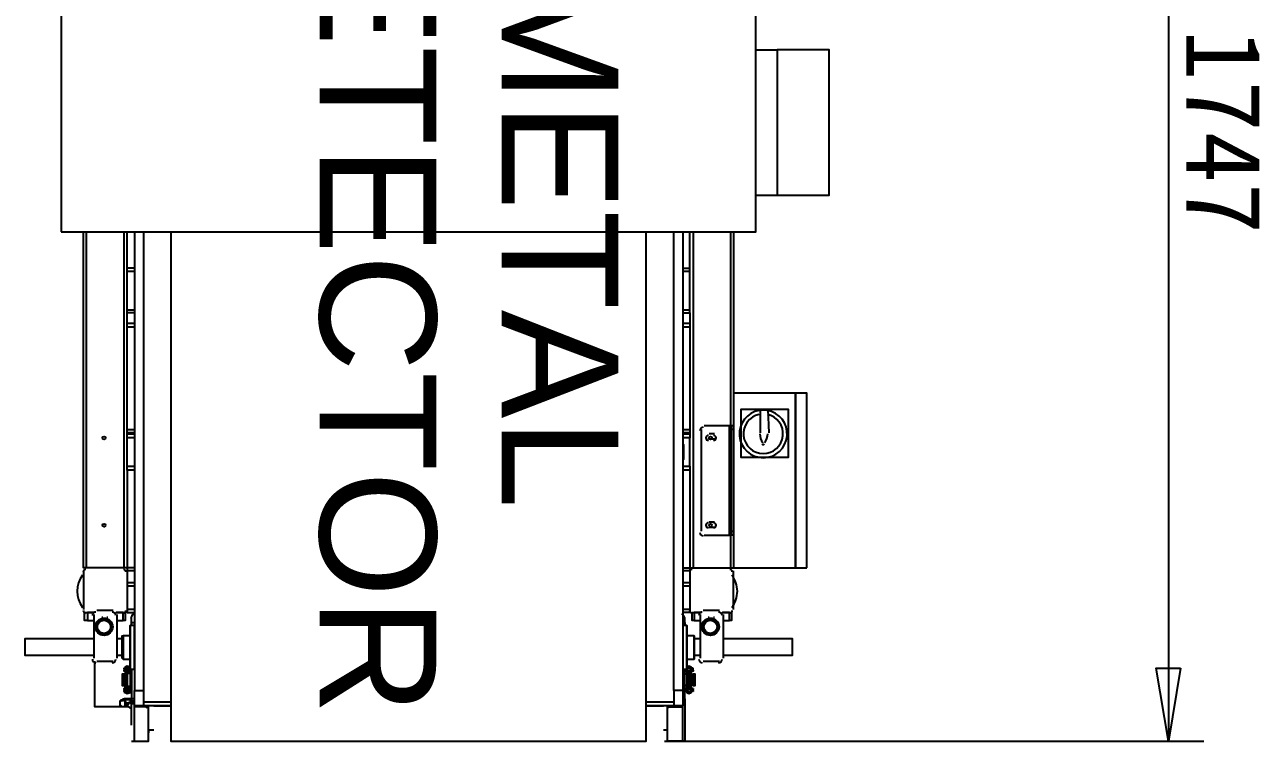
# Model space of a CAD drawing. Header units: millimetres. Extents: x -283029 to -254660, y -24907 to 10674.
# Drawn here: x -279320.2 to -279263.9, y -18471 to -18438.3 of the extents above; entities that cross this region are included whole.
import ezdxf

# ---------------------------------------------------------------- set-up
doc = ezdxf.new("R2010")
doc.units = ezdxf.units.MM
doc.header["$LTSCALE"] = 100
doc.layers.add('PDF2_0', color=2, linetype='Continuous')
doc.layers.add('PDF2_文字', color=4, linetype='Continuous')
doc.styles.add('PDF SimSun', font='SimSun.ttf')
doc.styles.add('PDF TimesNewRomanPSMT', font='arial.ttf')

msp = doc.modelspace()

# ---------------------------------------------------------------- linework, layer by layer
at = {"layer": 'PDF2_0', "color": 3, "lineweight": 25}
for points in [[(-279268.073, -18412.829), (-279268.073, -18416.161), (-279268.073, -18467.664), (-279268.073, -18470.996)], [(-279291.025, -18470.996), (-279266.453, -18470.996)]]:
    msp.add_lwpolyline(points, dxfattribs=at)
at = {"layer": 'PDF2_0', "color": 7, "lineweight": 25}
for points in [[(-279318.511, -18447.766), (-279286.86, -18447.766), (-279286.86, -18437.817), (-279318.511, -18437.817)], [(-279287.878, -18463.083), (-279285.055, -18463.083), (-279285.055, -18455.124), (-279287.878, -18455.124)], [(-279284.546, -18463.083), (-279284.546, -18455.124), (-279285.055, -18455.124), (-279285.055, -18463.083)], [(-279287.554, -18456.928), (-279287.554, -18458.039), (-279286.49, -18458.039), (-279285.379, -18458.039), (-279285.379, -18456.928), (-279285.379, -18455.864), (-279286.49, -18455.864), (-279287.554, -18455.864)], [(-279289.729, -18465.119), (-279289.359, -18465.119), (-279289.683, -18465.119), (-279289.683, -18465.489), (-279289.775, -18465.489), (-279289.775, -18465.119)], [(-279289.683, -18467.201), (-279289.683, -18467.247), (-279289.683, -18466.183)], [(-279315.55, -18467.756), (-279315.55, -18467.803), (-279315.642, -18467.803), (-279315.642, -18467.756)], [(-279315.365, -18467.803), (-279315.365, -18467.756), (-279315.318, -18467.756), (-279315.318, -18467.803)], [(-279289.775, -18467.988), (-279289.821, -18467.988), (-279289.821, -18467.941), (-279289.868, -18467.941), (-279289.821, -18467.941), (-279289.775, -18467.941)], [(-279289.729, -18467.664), (-279289.775, -18467.664), (-279289.775, -18467.71), (-279289.729, -18467.71)], [(-279289.775, -18467.803), (-279289.775, -18467.756), (-279289.729, -18467.756), (-279289.729, -18467.803)], [(-279315.55, -18468.589), (-279315.642, -18468.589), (-279315.642, -18468.636), (-279315.55, -18468.636)], [(-279315.55, -18468.589), (-279315.365, -18468.589), (-279315.365, -18468.636), (-279315.55, -18468.636)], [(-279315.179, -18469.376), (-279315.179, -18468.682), (-279314.763, -18468.682), (-279314.763, -18469.376)], [(-279289.729, -18468.589), (-279289.775, -18468.589), (-279289.775, -18468.636), (-279289.729, -18468.636)], [(-279289.729, -18468.728), (-279289.775, -18468.728), (-279289.775, -18468.682), (-279289.729, -18468.682)]]:
    msp.add_lwpolyline(points, close=True, dxfattribs=at)
for points in [[(-279286.86, -18446.1), (-279285.888, -18446.1), (-279283.528, -18446.1), (-279283.528, -18439.483), (-279285.888, -18439.483)], [(-279286.86, -18439.483), (-279285.888, -18439.483), (-279285.888, -18446.1)], [(-279315.503, -18458.64), (-279315.503, -18463.083), (-279315.642, -18463.083), (-279317.354, -18463.083), (-279317.493, -18463.083), (-279317.493, -18447.766)], [(-279315.179, -18451.468), (-279315.503, -18451.468), (-279315.503, -18451.329), (-279315.503, -18449.571), (-279315.503, -18449.432), (-279315.503, -18447.766)], [(-279315.179, -18447.766), (-279315.179, -18468.682)], [(-279314.763, -18447.766), (-279314.763, -18468.682)], [(-279313.514, -18447.766), (-279313.514, -18470.996), (-279291.857, -18470.996), (-279291.857, -18447.766)], [(-279290.192, -18447.766), (-279290.192, -18468.682), (-279290.192, -18469.376), (-279290.608, -18469.376)], [(-279290.192, -18468.682), (-279290.608, -18468.682), (-279290.608, -18447.766)], [(-279290.192, -18449.432), (-279289.868, -18449.432), (-279289.868, -18447.766)], [(-279287.878, -18447.766), (-279287.878, -18455.124)], [(-279315.179, -18449.432), (-279315.503, -18449.432)], [(-279290.192, -18451.468), (-279289.868, -18451.468), (-279289.868, -18451.329), (-279289.868, -18449.571), (-279289.868, -18449.432)], [(-279315.503, -18456.789), (-279315.503, -18452.116), (-279315.503, -18451.931), (-279315.503, -18451.468)], [(-279289.868, -18451.468), (-279289.868, -18451.931)], [(-279315.503, -18451.931), (-279315.179, -18451.931)], [(-279315.179, -18452.116), (-279315.503, -18452.116)], [(-279290.192, -18451.931), (-279289.868, -18451.931), (-279289.868, -18452.116), (-279289.868, -18456.789), (-279289.868, -18456.928), (-279290.192, -18456.928)], [(-279289.868, -18452.116), (-279290.192, -18452.116)], [(-279285.055, -18455.262), (-279285.055, -18455.262)], [(-279286.675, -18455.864), (-279286.675, -18456.928)], [(-279286.258, -18456.928), (-279286.305, -18455.864)], [(-279315.179, -18456.928), (-279315.503, -18456.928), (-279315.503, -18456.789), (-279315.179, -18456.789)], [(-279315.503, -18456.975), (-279315.503, -18456.928)], [(-279290.192, -18456.789), (-279289.868, -18456.789)], [(-279289.868, -18456.928), (-279289.868, -18456.975)], [(-279289.359, -18456.789), (-279289.359, -18461.417)], [(-279289.22, -18456.604), (-279288.063, -18456.604)], [(-279288.063, -18461.602), (-279288.063, -18456.604), (-279287.97, -18456.604)], [(-279287.878, -18456.789), (-279287.97, -18456.789), (-279287.97, -18456.604), (-279287.878, -18456.604)], [(-279287.878, -18461.602), (-279287.97, -18461.602), (-279287.97, -18461.417), (-279287.97, -18456.789)], [(-279315.179, -18457.16), (-279315.503, -18457.16), (-279315.503, -18456.975), (-279315.179, -18456.975)], [(-279315.179, -18458.64), (-279315.503, -18458.64), (-279315.503, -18458.455), (-279315.503, -18457.16)], [(-279290.192, -18456.975), (-279289.868, -18456.975), (-279289.868, -18457.16)], [(-279289.868, -18458.455), (-279289.868, -18457.16), (-279290.192, -18457.16)], [(-279290.192, -18458.131), (-279290.145, -18458.131), (-279290.145, -18457.484), (-279290.192, -18457.484)], [(-279288.757, -18456.975), (-279288.988, -18456.975)], [(-279288.988, -18457.206), (-279288.757, -18457.206)], [(-279315.503, -18458.455), (-279315.179, -18458.455)], [(-279290.192, -18458.455), (-279289.868, -18458.455), (-279289.868, -18458.64), (-279290.192, -18458.64)], [(-279289.868, -18458.64), (-279289.868, -18463.083), (-279289.729, -18463.083), (-279288.017, -18463.083), (-279287.878, -18463.083)], [(-279288.757, -18461), (-279288.988, -18461)], [(-279288.988, -18461.232), (-279288.757, -18461.232)], [(-279287.97, -18461.417), (-279287.878, -18461.417)], [(-279289.22, -18461.602), (-279288.063, -18461.602), (-279287.97, -18461.602)], [(-279315.179, -18463.083), (-279315.503, -18463.083), (-279315.503, -18463.222), (-279315.503, -18464.98)], [(-279290.192, -18463.083), (-279289.868, -18463.083), (-279289.868, -18463.222), (-279289.868, -18464.98), (-279289.868, -18465.119), (-279290.192, -18465.119)], [(-279285.055, -18462.944), (-279285.055, -18462.944)], [(-279317.493, -18463.222), (-279317.493, -18464.98)], [(-279287.878, -18464.98), (-279287.878, -18463.222)], [(-279315.179, -18463.777), (-279315.503, -18463.777)], [(-279315.503, -18463.916), (-279315.503, -18464.98), (-279315.503, -18465.119), (-279315.179, -18465.119)], [(-279289.868, -18463.777), (-279290.192, -18463.777)], [(-279289.868, -18463.916), (-279289.868, -18464.98)], [(-279317.308, -18465.489), (-279317.447, -18465.489), (-279317.447, -18465.119), (-279317.354, -18465.119), (-279317.03, -18465.119), (-279317.308, -18465.119), (-279317.308, -18465.489), (-279317.03, -18465.489)], [(-279317.03, -18465.211), (-279317.03, -18467.201)], [(-279316.151, -18465.026), (-279316.892, -18465.026)], [(-279316.614, -18465.35), (-279316.66, -18465.35)], [(-279316.383, -18465.35), (-279316.429, -18465.35)], [(-279315.966, -18465.489), (-279315.688, -18465.489), (-279315.688, -18465.119), (-279316.012, -18465.119), (-279315.642, -18465.119), (-279315.596, -18465.119), (-279315.596, -18465.489), (-279315.688, -18465.489)], [(-279315.966, -18467.201), (-279315.966, -18465.211)], [(-279315.318, -18465.581), (-279315.318, -18465.35)], [(-279290.099, -18465.581), (-279290.099, -18465.35)], [(-279289.405, -18465.211), (-279289.405, -18467.201)], [(-279288.526, -18465.026), (-279289.266, -18465.026)], [(-279288.988, -18465.35), (-279289.035, -18465.35)], [(-279288.757, -18465.35), (-279288.803, -18465.35)], [(-279288.341, -18465.489), (-279288.063, -18465.489), (-279288.063, -18465.119), (-279288.387, -18465.119), (-279288.017, -18465.119), (-279287.97, -18465.119), (-279287.97, -18465.489), (-279288.063, -18465.489)], [(-279288.341, -18467.201), (-279288.341, -18465.211)], [(-279315.55, -18467.664), (-279315.55, -18467.849), (-279315.55, -18467.895), (-279315.365, -18467.895), (-279315.365, -18467.941), (-279315.365, -18467.803), (-279315.318, -18467.803), (-279315.318, -18467.756), (-279315.365, -18467.71), (-279315.365, -18465.72), (-279315.365, -18467.664), (-279315.365, -18467.71), (-279315.318, -18467.71), (-279315.318, -18469.052), (-279315.318, -18469.145), (-279315.179, -18469.145)], [(-279315.365, -18467.71), (-279315.179, -18467.71), (-279315.179, -18465.72), (-279315.365, -18465.72)], [(-279315.365, -18465.72), (-279315.365, -18465.72)], [(-279315.318, -18465.72), (-279315.318, -18465.581), (-279315.179, -18465.581)], [(-279315.179, -18465.72), (-279315.179, -18465.72)], [(-279290.192, -18465.581), (-279290.099, -18465.581), (-279290.099, -18465.72)], [(-279290.007, -18465.72), (-279290.192, -18465.72), (-279290.192, -18467.71)], [(-279290.192, -18465.72), (-279290.192, -18465.72)], [(-279289.821, -18467.71), (-279289.821, -18467.664), (-279290.007, -18467.664), (-279290.007, -18467.71), (-279290.007, -18465.72), (-279290.007, -18467.664), (-279290.007, -18467.756), (-279289.821, -18467.756), (-279289.821, -18467.803), (-279290.007, -18467.803), (-279290.007, -18467.756), (-279290.053, -18467.756), (-279290.053, -18467.803), (-279290.007, -18467.803), (-279290.007, -18467.849), (-279289.868, -18467.849), (-279289.821, -18467.849), (-279289.821, -18467.895), (-279289.868, -18467.895), (-279290.007, -18467.895), (-279290.007, -18467.941), (-279290.007, -18468.45), (-279290.007, -18468.589), (-279290.053, -18468.589), (-279290.053, -18468.636), (-279290.007, -18468.774), (-279289.914, -18468.821), (-279289.821, -18468.774), (-279289.775, -18468.636), (-279289.821, -18468.636), (-279289.821, -18468.589), (-279289.775, -18468.589), (-279289.821, -18468.543), (-279289.821, -18468.728)], [(-279290.007, -18465.72), (-279290.007, -18465.72)], [(-279289.683, -18465.489), (-279289.405, -18465.489)], [(-279317.03, -18466.322), (-279320.177, -18466.322), (-279320.177, -18467.062), (-279317.03, -18467.062)], [(-279315.735, -18466.322), (-279315.966, -18466.322)], [(-279315.365, -18466.183), (-279315.688, -18466.183), (-279315.688, -18467.247), (-279315.735, -18467.201), (-279315.735, -18466.183), (-279315.688, -18466.183)], [(-279289.683, -18466.183), (-279290.007, -18466.183)], [(-279289.683, -18466.183), (-279289.683, -18466.183)], [(-279289.405, -18466.322), (-279289.683, -18466.322)], [(-279288.341, -18467.062), (-279285.194, -18467.062), (-279285.194, -18466.322), (-279288.341, -18466.322)], [(-279315.318, -18469.515), (-279315.365, -18469.468), (-279315.457, -18469.422), (-279315.642, -18469.422), (-279316.984, -18469.422), (-279316.984, -18467.34)], [(-279316.892, -18467.34), (-279316.151, -18467.34)], [(-279315.966, -18467.062), (-279315.735, -18467.062)], [(-279315.688, -18467.247), (-279315.365, -18467.247)], [(-279315.365, -18467.618), (-279315.503, -18467.571), (-279315.596, -18467.618), (-279315.642, -18467.756)], [(-279315.503, -18467.618), (-279315.503, -18467.618)], [(-279290.007, -18467.247), (-279289.683, -18467.247)], [(-279289.96, -18467.664), (-279289.914, -18467.618), (-279289.914, -18467.571)], [(-279289.914, -18467.618), (-279289.821, -18467.664), (-279289.821, -18467.756)], [(-279289.683, -18467.062), (-279289.405, -18467.062)], [(-279289.266, -18467.34), (-279288.526, -18467.34)], [(-279315.642, -18467.941), (-279315.735, -18467.941), (-279315.735, -18468.45), (-279315.642, -18468.45), (-279315.503, -18468.45)], [(-279315.642, -18467.71), (-279315.642, -18467.664), (-279315.596, -18467.664)], [(-279315.642, -18467.71), (-279315.642, -18467.664), (-279315.642, -18467.71)], [(-279315.642, -18467.803), (-279315.642, -18467.756), (-279315.642, -18467.803)], [(-279315.642, -18468.45), (-279315.642, -18467.941), (-279315.503, -18467.941)], [(-279315.411, -18467.664), (-279315.55, -18467.664), (-279315.55, -18467.71), (-279315.596, -18467.71)], [(-279315.596, -18467.803), (-279315.55, -18467.849), (-279315.365, -18467.849), (-279315.365, -18467.803)], [(-279315.596, -18467.988), (-279315.596, -18467.941), (-279315.55, -18467.941), (-279315.55, -18467.988)], [(-279315.596, -18468.404), (-279315.55, -18468.404), (-279315.55, -18468.45), (-279315.596, -18468.45), (-279315.596, -18468.404), (-279315.596, -18467.988), (-279315.55, -18467.988), (-279315.55, -18468.404)], [(-279315.55, -18467.664), (-279315.55, -18467.664)], [(-279315.55, -18468.543), (-279315.55, -18468.497), (-279315.55, -18468.45), (-279315.503, -18468.45), (-279315.503, -18467.941), (-279315.55, -18467.941), (-279315.55, -18467.895), (-279315.55, -18467.849)], [(-279315.55, -18467.849), (-279315.55, -18467.849)], [(-279315.55, -18467.849), (-279315.55, -18467.849)], [(-279315.55, -18467.895), (-279315.55, -18467.895)], [(-279315.55, -18467.895), (-279315.55, -18467.895)], [(-279315.318, -18467.941), (-279315.365, -18467.941), (-279315.365, -18468.45), (-279315.365, -18468.497), (-279315.55, -18468.497)], [(-279315.503, -18467.895), (-279315.503, -18468.497)], [(-279315.503, -18467.941), (-279315.503, -18467.941)], [(-279315.365, -18467.71), (-279315.365, -18467.71)], [(-279315.365, -18467.803), (-279315.365, -18467.803)], [(-279315.365, -18467.941), (-279315.365, -18467.941)], [(-279315.365, -18467.941), (-279315.365, -18467.941)], [(-279315.179, -18467.71), (-279315.179, -18467.664)], [(-279290.192, -18467.664), (-279290.192, -18467.71), (-279290.007, -18467.71)], [(-279290.099, -18469.052), (-279290.099, -18467.71)], [(-279290.053, -18467.71), (-279290.053, -18467.756), (-279290.053, -18467.803), (-279290.007, -18467.803), (-279290.007, -18467.941), (-279290.099, -18467.941)], [(-279290.053, -18467.71), (-279290.053, -18467.71)], [(-279290.007, -18467.71), (-279290.007, -18467.71)], [(-279290.007, -18467.941), (-279290.007, -18467.941)], [(-279290.007, -18467.941), (-279290.007, -18467.941)], [(-279289.914, -18468.497), (-279289.914, -18467.895)], [(-279289.775, -18467.988), (-279289.775, -18468.404), (-279289.821, -18468.45), (-279289.868, -18468.45), (-279289.868, -18467.941), (-279289.914, -18467.941), (-279289.729, -18467.941), (-279289.729, -18468.45), (-279289.636, -18468.45), (-279289.636, -18467.941), (-279289.729, -18467.941)], [(-279289.868, -18467.941), (-279289.868, -18467.895), (-279289.868, -18467.849)], [(-279289.821, -18467.664), (-279289.821, -18467.664)], [(-279289.821, -18467.71), (-279289.821, -18467.71)], [(-279289.821, -18467.849), (-279289.821, -18467.849)], [(-279289.821, -18467.895), (-279289.821, -18467.895)], [(-279289.821, -18467.895), (-279289.821, -18467.895)], [(-279289.775, -18468.404), (-279289.821, -18468.404), (-279289.821, -18467.988)], [(-279289.775, -18467.664), (-279289.775, -18467.664)], [(-279289.729, -18467.664), (-279289.729, -18467.664)], [(-279289.729, -18467.71), (-279289.729, -18467.664)], [(-279289.729, -18467.803), (-279289.729, -18467.756)], [(-279315.642, -18468.589), (-279315.642, -18468.636), (-279315.642, -18468.589)], [(-279315.642, -18468.636), (-279315.642, -18468.636)], [(-279315.642, -18468.682), (-279315.642, -18468.728), (-279315.642, -18468.682)], [(-279315.642, -18468.728), (-279315.642, -18468.728)], [(-279315.642, -18468.728), (-279315.642, -18468.728)], [(-279315.596, -18468.543), (-279315.596, -18468.497), (-279315.55, -18468.497), (-279315.55, -18468.543), (-279315.55, -18468.728)], [(-279315.411, -18468.728), (-279315.55, -18468.728), (-279315.55, -18468.682), (-279315.596, -18468.682)], [(-279315.55, -18468.497), (-279315.55, -18468.497)], [(-279315.55, -18468.497), (-279315.55, -18468.497)], [(-279315.55, -18468.543), (-279315.55, -18468.543)], [(-279315.55, -18468.543), (-279315.55, -18468.543)], [(-279315.55, -18468.728), (-279315.55, -18468.728)], [(-279315.503, -18468.45), (-279315.503, -18468.45)], [(-279315.503, -18468.543), (-279315.503, -18468.589), (-279315.365, -18468.589), (-279315.318, -18468.589), (-279315.318, -18468.636), (-279315.318, -18468.589), (-279315.365, -18468.589), (-279315.365, -18468.45), (-279315.318, -18468.45)], [(-279315.318, -18468.636), (-279315.365, -18468.636), (-279315.411, -18468.728), (-279315.503, -18468.774), (-279315.503, -18468.821)], [(-279315.365, -18468.45), (-279315.365, -18468.45)], [(-279315.365, -18468.45), (-279315.365, -18468.45)], [(-279315.365, -18468.589), (-279315.365, -18468.589)], [(-279315.365, -18468.728), (-279315.318, -18468.728), (-279315.318, -18468.682), (-279315.365, -18468.682)], [(-279315.365, -18468.682), (-279315.365, -18468.682)], [(-279315.365, -18468.728), (-279315.365, -18468.728)], [(-279315.318, -18468.636), (-279315.318, -18468.636)], [(-279290.608, -18468.682), (-279290.608, -18469.376), (-279291.857, -18469.376), (-279291.071, -18469.376)], [(-279289.868, -18468.45), (-279289.868, -18468.497), (-279290.007, -18468.497), (-279290.007, -18468.45), (-279290.099, -18468.45)], [(-279290.099, -18468.589), (-279290.007, -18468.589), (-279290.007, -18468.543), (-279289.868, -18468.543), (-279289.821, -18468.543), (-279289.821, -18468.497), (-279289.868, -18468.497), (-279289.868, -18468.543)], [(-279289.914, -18468.543), (-279289.914, -18468.589), (-279290.007, -18468.589), (-279289.821, -18468.589), (-279289.821, -18468.636), (-279290.007, -18468.636), (-279290.007, -18468.589), (-279290.053, -18468.589), (-279290.053, -18468.636), (-279290.007, -18468.636), (-279290.007, -18468.728), (-279289.821, -18468.728), (-279289.821, -18468.682)], [(-279290.053, -18468.682), (-279290.053, -18468.728)], [(-279290.053, -18468.728), (-279290.053, -18468.728)], [(-279290.053, -18468.728), (-279290.053, -18468.728)], [(-279290.007, -18468.45), (-279290.007, -18468.45)], [(-279290.007, -18468.45), (-279290.007, -18468.45)], [(-279290.007, -18468.682), (-279290.007, -18468.682)], [(-279289.729, -18468.45), (-279289.914, -18468.45), (-279289.868, -18468.45), (-279289.821, -18468.45), (-279289.821, -18468.404)], [(-279289.868, -18468.45), (-279289.868, -18468.45)], [(-279289.821, -18468.497), (-279289.821, -18468.497)], [(-279289.821, -18468.543), (-279289.821, -18468.543)], [(-279289.821, -18468.682), (-279289.821, -18468.682)], [(-279289.821, -18468.728), (-279289.821, -18468.728)], [(-279289.775, -18468.728), (-279289.775, -18468.728)], [(-279289.729, -18468.589), (-279289.729, -18468.636)], [(-279289.729, -18468.682), (-279289.729, -18468.728)], [(-279289.729, -18468.728), (-279289.729, -18468.728)], [(-279315.318, -18469.006), (-279315.318, -18469.052), (-279315.365, -18469.052), (-279315.411, -18469.052), (-279315.457, -18469.052), (-279315.642, -18469.052), (-279315.642, -18469.098), (-279315.688, -18469.098), (-279315.688, -18469.145), (-279315.735, -18469.145), (-279315.781, -18469.145), (-279315.827, -18469.191)], [(-279315.642, -18469.422), (-279315.688, -18469.422), (-279315.735, -18469.422), (-279315.781, -18469.422), (-279315.781, -18469.376), (-279315.827, -18469.376), (-279315.827, -18469.145), (-279315.781, -18469.098), (-279315.735, -18469.098), (-279315.688, -18469.098), (-279315.688, -18469.052), (-279315.642, -18469.052)], [(-279315.179, -18469.052), (-279315.318, -18469.052), (-279315.318, -18469.098), (-279315.365, -18469.098), (-279315.411, -18469.098), (-279315.457, -18469.098), (-279315.642, -18469.098)], [(-279315.596, -18469.098), (-279315.596, -18469.422), (-279315.596, -18469.098)], [(-279315.596, -18469.191), (-279315.503, -18469.237), (-279315.457, -18469.237)], [(-279315.318, -18470.255), (-279315.318, -18469.283), (-279315.365, -18469.237), (-279315.457, -18469.237), (-279315.457, -18469.33), (-279315.596, -18469.33)], [(-279315.457, -18469.098), (-279315.457, -18469.052)], [(-279315.365, -18469.098), (-279315.365, -18469.191), (-279315.365, -18469.237)], [(-279315.318, -18469.191), (-279315.318, -18469.145)], [(-279315.179, -18469.283), (-279315.318, -18469.283), (-279315.318, -18469.191), (-279315.179, -18469.191)], [(-279290.192, -18469.191), (-279290.099, -18469.191), (-279290.099, -18469.283), (-279290.099, -18470.996), (-279290.192, -18470.996), (-279290.192, -18469.376), (-279290.377, -18469.376), (-279290.793, -18469.376)], [(-279290.192, -18469.052), (-279290.099, -18469.052), (-279290.099, -18469.145), (-279290.192, -18469.145)], [(-279290.099, -18469.283), (-279290.192, -18469.283)], [(-279290.099, -18469.145), (-279290.099, -18469.191)], [(-279289.914, -18468.774), (-279289.914, -18468.774)], [(-279315.318, -18470.996), (-279315.179, -18470.996), (-279315.179, -18469.376), (-279314.994, -18469.376), (-279314.624, -18469.376)], [(-279315.179, -18470.996), (-279314.532, -18470.996), (-279314.532, -18469.422), (-279315.179, -18469.422)], [(-279314.902, -18469.422), (-279314.902, -18469.376)], [(-279314.3, -18469.376), (-279313.514, -18469.376), (-279314.763, -18469.376)], [(-279290.192, -18470.996), (-279290.886, -18470.996), (-279290.886, -18469.422), (-279290.192, -18469.422)], [(-279314.532, -18470.533), (-279314.485, -18470.533)], [(-279314.485, -18470.579), (-279314.532, -18470.579)], [(-279314.3, -18470.486), (-279314.485, -18470.486)], [(-279290.886, -18470.486), (-279291.071, -18470.486)], [(-279290.886, -18470.579), (-279290.886, -18470.579)]]:
    msp.add_lwpolyline(points, dxfattribs=at)
at = {"layer": 'PDF2_0', "color": 8, "lineweight": 25, "true_color": 0x808080}
for points in [[(-279317.354, -18463.083), (-279317.354, -18447.766)], [(-279315.642, -18463.083), (-279315.642, -18447.766)], [(-279289.729, -18447.766), (-279289.729, -18463.083)], [(-279288.017, -18447.766), (-279288.017, -18456.604)], [(-279315.503, -18449.571), (-279315.179, -18449.571)], [(-279290.192, -18449.571), (-279289.868, -18449.571)], [(-279315.503, -18451.329), (-279315.179, -18451.329)], [(-279290.192, -18451.329), (-279289.868, -18451.329)], [(-279288.017, -18461.602), (-279288.017, -18463.083)], [(-279315.179, -18463.222), (-279315.503, -18463.222)], [(-279289.868, -18463.222), (-279290.192, -18463.222)], [(-279315.179, -18463.916), (-279315.503, -18463.916)], [(-279289.868, -18463.916), (-279290.192, -18463.916)], [(-279315.179, -18464.98), (-279315.503, -18464.98)], [(-279289.868, -18464.98), (-279290.192, -18464.98)], [(-279315.55, -18467.849), (-279315.55, -18467.849)], [(-279289.821, -18467.849), (-279289.821, -18467.849)], [(-279315.55, -18468.543), (-279315.55, -18468.543)], [(-279315.365, -18468.728), (-279315.365, -18468.682)], [(-279290.053, -18468.728), (-279290.053, -18468.682)], [(-279289.821, -18468.543), (-279289.821, -18468.543)], [(-279315.365, -18469.098), (-279315.365, -18469.237)], [(-279314.763, -18469.191), (-279313.514, -18469.191)], [(-279291.857, -18469.191), (-279290.608, -18469.191)], [(-279314.994, -18469.376), (-279314.994, -18469.376)], [(-279314.902, -18469.376), (-279314.902, -18469.422)], [(-279314.856, -18469.376), (-279314.856, -18469.422)], [(-279290.377, -18469.376), (-279290.377, -18469.376)]]:
    msp.add_lwpolyline(points, dxfattribs=at)
at = {"layer": 'PDF2_0', "color": 7, "lineweight": 25}
msp.add_lwpolyline([(-279286.709, -18455.91, 11.995796), (-279286.349, -18455.91, 0.083363)], format="xyb", close=True, dxfattribs=at)
for points in [[(-279287.955, -18464.891, 0.162279), (-279287.71, -18464.155, 0.162279), (-279287.955, -18463.419)], [(-279315.392, -18467.851, 0.27937), (-279315.503, -18467.849), (-279315.503, -18467.803), (-279315.365, -18467.803), (-279315.55, -18467.803), (-279315.55, -18467.756), (-279315.365, -18467.756), (-279315.411, -18467.664), (-279315.503, -18467.618), (-279315.55, -18467.664), (-279315.596, -18467.756, -0.006208), (-279315.614, -18467.773)], [(-279289.821, -18467.664), (-279289.821, -18467.849), (-279289.839, -18467.917, 0.001745), (-279289.821, -18467.849), (-279289.775, -18467.803), (-279289.821, -18467.803), (-279289.821, -18467.756), (-279289.775, -18467.756), (-279289.821, -18467.618), (-279289.914, -18467.571), (-279290.007, -18467.618)], [(-279290.06, -18467.851, -0.27937), (-279289.914, -18467.849), (-279289.914, -18467.803), (-279290.007, -18467.803), (-279290.099, -18467.803)], [(-279315.642, -18468.636), (-279315.596, -18468.774), (-279315.503, -18468.821), (-279315.365, -18468.774), (-279315.365, -18468.636, -0.27937), (-279315.512, -18468.65)], [(-279315.642, -18468.682), (-279315.642, -18468.728), (-279315.596, -18468.728, -0.006208), (-279315.614, -18468.761)], [(-279315.503, -18468.774), (-279315.55, -18468.728), (-279315.613, -18468.649, -0.00172), (-279315.596, -18468.589), (-279315.55, -18468.543), (-279315.365, -18468.543), (-279315.365, -18468.589)], [(-279289.839, -18468.584, -0.001745), (-279289.821, -18468.636), (-279289.821, -18468.728), (-279289.914, -18468.774), (-279289.96, -18468.728)]]:
    msp.add_lwpolyline(points, format="xyb", dxfattribs=at)
at = {"layer": 'PDF2_0', "color": 3, "lineweight": 25}
msp.add_lwpolyline([(-279267.517, -18467.664), (-279268.073, -18470.996), (-279268.628, -18467.664)], close=True, dxfattribs=at)
at = {"layer": 'PDF2_0', "color": 7, "lineweight": 25}
for centre, radius in [((-279316.562, -18457.167), 0.0694), ((-279288.936, -18457.167), 0.0694), ((-279316.562, -18461.147), 0.0694), ((-279288.936, -18461.147), 0.0694), ((-279316.562, -18465.774), 0.393), ((-279316.562, -18465.774), 0.347), ((-279316.562, -18465.774), 0.301), ((-279288.936, -18465.774), 0.393), ((-279288.936, -18465.774), 0.347), ((-279288.936, -18465.774), 0.301)]:
    msp.add_circle(centre, radius, dxfattribs=at)
for centre, radius, start, end in [((-279286.529, -18456.982), 0.902, 101.9806, 78.0194), ((-279289.26, -18456.843), 0.162, 89.9999, 180.0001), ((-279289.028, -18457.167), 0.116, 90.0001, 269.9999), ((-279288.797, -18457.167), 0.116, 270.0001, 89.9999), ((-279285.882, -18456.936), 0.81, 182.9498, 214.4477), ((-279286.529, -18457.399), 0.0694, 214.4482, 325.5518), ((-279287.131, -18456.936), 0.81, 325.5523, 357.0502), ((-279289.028, -18461.147), 0.116, 90.0001, 269.9999), ((-279288.797, -18461.147), 0.116, 270.0001, 89.9999), ((-279289.26, -18461.471), 0.162, 179.9999, 270.0001), ((-279316.562, -18464.155), 1.226, 143.1299, 216.8701), ((-279317.395, -18463.276), 0.116, 90.0001, 179.9999), ((-279315.683, -18463.276), 0.116, 0.0001, 89.9999), ((-279289.769, -18463.276), 0.116, 90.0001, 179.9999), ((-279288.057, -18463.276), 0.116, 0.0001, 89.9999), ((-279317.395, -18465.034), 0.116, 180, 269.9999), ((-279316.933, -18465.265), 0.162, 89.9999, 180.0001), ((-279316.192, -18465.265), 0.162, 359.9999, 90.0001), ((-279315.683, -18465.034), 0.116, 270.0001, 359.9999), ((-279315.082, -18465.404), 0.255, 119.9983, 180), ((-279290.37, -18465.404), 0.255, 0, 60.0017), ((-279289.769, -18465.034), 0.116, 180, 269.9999), ((-279289.306, -18465.265), 0.162, 89.9999, 180.0001), ((-279288.566, -18465.265), 0.162, 359.9999, 90.0001), ((-279288.057, -18465.034), 0.116, 270.0001, 359.9999), ((-279316.933, -18467.255), 0.162, 179.9999, 270.0001), ((-279316.192, -18467.255), 0.162, 269.9999, 0.0001), ((-279316.328, -18467.626), 0.807, 359.6353, 1.0633), ((-279289.306, -18467.255), 0.162, 179.9999, 270.0001), ((-279288.566, -18467.255), 0.162, 269.9999, 0.0001), ((-279316.424, -18467.718), 0.81, 359.6599, 1.829), ((-279315.915, -18467.903), 0.301, 357.2142, 0.4053), ((-279306.304, -18467.857), 9.309, 179.9678, 180.3619), ((-279315.591, -18467.718), 0.116, 359.5976, 3.3225), ((-279289.907, -18467.718), 0.116, 176.6571, 180.4176), ((-279289.12, -18467.672), 0.81, 179.6494, 181.0602), ((-279288.521, -18467.764), 1.364, 178.9449, 180.3527), ((-279289.584, -18467.903), 0.301, 179.5947, 182.7858), ((-279289.029, -18467.718), 0.809, 178.1858, 180.3198), ((-279315.915, -18468.597), 0.301, 359.5947, 2.7858), ((-279290, -18468.551), 0.116, 238.7825, 301.2175), ((-279289.584, -18468.597), 0.301, 177.2142, 180.4053), ((-279288.521, -18468.736), 1.364, 179.6473, 181.0551), ((-279316.424, -18468.782), 0.81, 358.171, 0.3401), ((-279316.328, -18468.829), 0.807, 359.6353, 1.0633), ((-279315.591, -18468.782), 0.116, 356.6775, 0.4024), ((-279289.907, -18468.782), 0.116, 179.5824, 183.3429), ((-279289.12, -18468.829), 0.81, 179.6494, 181.0602), ((-279289.076, -18468.782), 0.809, 179.6802, 181.8142), ((-279314.665, -18469.338), 0.116, 270.0002, 318.1913), ((-279290.833, -18469.338), 0.116, 221.8087, 269.9998)]:
    msp.add_arc(centre, radius, start, end, dxfattribs=at)
for points in [[(-279315.614, -18467.811), (-279315.614, -18467.794), (-279315.616, -18467.779), (-279315.619, -18467.766)], [(-279315.605, -18467.911), (-279315.601, -18467.921), (-279315.596, -18467.926), (-279315.591, -18467.926)], [(-279315.429, -18467.811), (-279315.429, -18467.784), (-279315.433, -18467.761), (-279315.441, -18467.749)], [(-279290.011, -18467.749), (-279290.018, -18467.761), (-279290.023, -18467.784), (-279290.023, -18467.811)], [(-279289.879, -18467.766), (-279289.883, -18467.779), (-279289.884, -18467.794), (-279289.884, -18467.811)], [(-279289.861, -18467.926), (-279289.856, -18467.926), (-279289.851, -18467.921), (-279289.847, -18467.911)], [(-279315.619, -18468.734), (-279315.616, -18468.722), (-279315.614, -18468.706), (-279315.614, -18468.69)], [(-279315.591, -18468.574), (-279315.596, -18468.574), (-279315.601, -18468.58), (-279315.605, -18468.59)], [(-279315.441, -18468.752), (-279315.433, -18468.74), (-279315.429, -18468.716), (-279315.429, -18468.69)], [(-279290.023, -18468.69), (-279290.023, -18468.716), (-279290.018, -18468.74), (-279290.011, -18468.752)], [(-279289.884, -18468.69), (-279289.884, -18468.706), (-279289.883, -18468.722), (-279289.879, -18468.734)], [(-279289.847, -18468.59), (-279289.851, -18468.58), (-279289.856, -18468.574), (-279289.861, -18468.574)]]:
    msp.add_open_spline(points, degree=3, dxfattribs=at)

# ---------------------------------------------------------------- texts
at = {"layer": 'PDF2_文字', "color": 3, "char_height": 5.3095, "attachment_point": 4, "rotation": 270, "style": 'PDF TimesNewRomanPSMT'}
for s, insert in [('DETECTOR', (-279304.119, -18429.008)), ('METAL', (-279295.789, -18435.672))]:
    msp.add_mtext(s, dxfattribs=dict(at, insert=insert))
at = {"layer": 'PDF2_文字', "insert": (-279265.546, -18438.541), "char_height": 3.4284, "attachment_point": 4, "rotation": 270, "style": 'PDF SimSun'}
msp.add_mtext('1747', dxfattribs=at)

doc.saveas('drawing.dxf')
